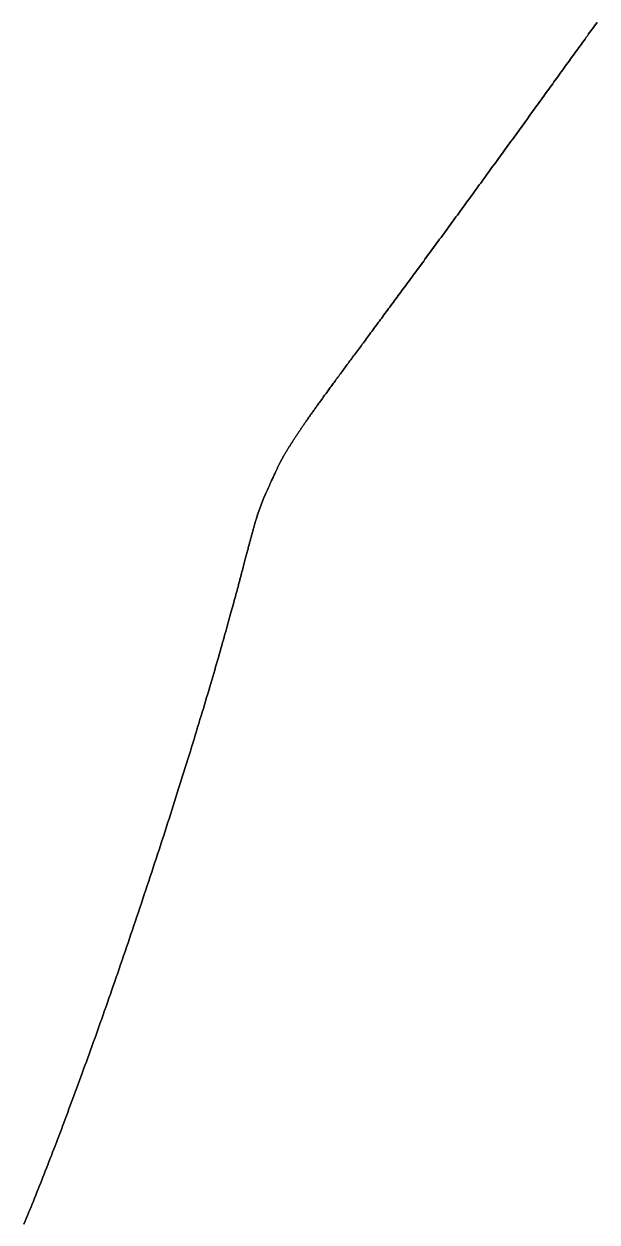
# Model space of a CAD drawing. Header units: inches. Extents: x 130170 to 284068, y 377793 to 804530.
# Drawn here: x 260583.69 to 260599.94, y 749219.33 to 749253.32 of the extents above; entities that cross this region are included whole.
import ezdxf

# ---------------------------------------------------------------- set-up
doc = ezdxf.new("R2010")
doc.units = ezdxf.units.IN
doc.header["$MEASUREMENT"] = 0
doc.layers.add('muni_il', color=7, linetype='Continuous')

msp = doc.modelspace()

# ---------------------------------------------------------------- linework, layer by layer
at = {"layer": 'muni_il'}
for points in [[(260583.687, 749219.273), (260583.721, 749219.353), (260583.754, 749219.434), (260583.787, 749219.515), (260583.82, 749219.596), (260583.854, 749219.678), (260583.887, 749219.76), (260583.921, 749219.843), (260583.954, 749219.925), (260583.987, 749220.008), (260584.021, 749220.092), (260584.055, 749220.176), (260584.088, 749220.26), (260584.122, 749220.345), (260584.156, 749220.43), (260584.19, 749220.516), (260584.224, 749220.602), (260584.258, 749220.689), (260584.292, 749220.776), (260584.326, 749220.864), (260584.361, 749220.952), (260584.395, 749221.041), (260584.43, 749221.13), (260584.465, 749221.22), (260584.499, 749221.31), (260584.534, 749221.401), (260584.569, 749221.492), (260584.605, 749221.584), (260584.64, 749221.677), (260584.675, 749221.77), (260584.711, 749221.864), (260584.747, 749221.959), (260584.783, 749222.054), (260584.819, 749222.149), (260584.855, 749222.246), (260584.891, 749222.343), (260584.928, 749222.441), (260584.964, 749222.539), (260585.001, 749222.638), (260585.038, 749222.738), (260585.075, 749222.838), (260585.113, 749222.939), (260585.15, 749223.041), (260585.188, 749223.143), (260585.226, 749223.246), (260585.264, 749223.35), (260585.302, 749223.454), (260585.34, 749223.559), (260585.378, 749223.665), (260585.417, 749223.771), (260585.456, 749223.878), (260585.495, 749223.986), (260585.534, 749224.095), (260585.573, 749224.204), (260585.612, 749224.314), (260585.652, 749224.424), (260585.692, 749224.535), (260585.731, 749224.647), (260585.771, 749224.759), (260585.811, 749224.872), (260585.852, 749224.986), (260585.892, 749225.1), (260585.933, 749225.215), (260585.973, 749225.33), (260586.014, 749225.447), (260586.055, 749225.563), (260586.096, 749225.681), (260586.137, 749225.798), (260586.178, 749225.917), (260586.22, 749226.036), (260586.261, 749226.155), (260586.303, 749226.275), (260586.344, 749226.395), (260586.386, 749226.516), (260586.428, 749226.638), (260586.469, 749226.76), (260586.511, 749226.882), (260586.553, 749227.004), (260586.595, 749227.128), (260586.637, 749227.251), (260586.679, 749227.375), (260586.722, 749227.499), (260586.764, 749227.623), (260586.806, 749227.748), (260586.848, 749227.873), (260586.89, 749227.998), (260586.932, 749228.124), (260586.974, 749228.25), (260587.016, 749228.375), (260587.058, 749228.502), (260587.1, 749228.628), (260587.142, 749228.754), (260587.184, 749228.88), (260587.226, 749229.007), (260587.268, 749229.133), (260587.309, 749229.26), (260587.351, 749229.386), (260587.393, 749229.513), (260587.434, 749229.639), (260587.475, 749229.765), (260587.516, 749229.891), (260587.557, 749230.017), (260587.598, 749230.143), (260587.639, 749230.269), (260587.679, 749230.394), (260587.719, 749230.519), (260587.76, 749230.644), (260587.8, 749230.769), (260587.839, 749230.893), (260587.879, 749231.016), (260587.918, 749231.14), (260587.957, 749231.263), (260587.996, 749231.385), (260588.035, 749231.507), (260588.073, 749231.628), (260588.111, 749231.749), (260588.149, 749231.869), (260588.186, 749231.989), (260588.223, 749232.108), (260588.26, 749232.227), (260588.297, 749232.344), (260588.333, 749232.461), (260588.369, 749232.577), (260588.405, 749232.693), (260588.44, 749232.807), (260588.475, 749232.921), (260588.51, 749233.034), (260588.544, 749233.146), (260588.578, 749233.257), (260588.612, 749233.368), (260588.645, 749233.477), (260588.678, 749233.585), (260588.71, 749233.693), (260588.742, 749233.799), (260588.774, 749233.905), (260588.805, 749234.009), (260588.836, 749234.112), (260588.866, 749234.214), (260588.896, 749234.315), (260588.926, 749234.415), (260588.955, 749234.514), (260588.984, 749234.611), (260589.012, 749234.708), (260589.04, 749234.803), (260589.068, 749234.897), (260589.095, 749234.99), (260589.122, 749235.082), (260589.148, 749235.172), (260589.174, 749235.261), (260589.199, 749235.349), (260589.224, 749235.436), (260589.248, 749235.521), (260589.272, 749235.605), (260589.296, 749235.688), (260589.319, 749235.77), (260589.342, 749235.85), (260589.364, 749235.929), (260589.386, 749236.007), (260589.408, 749236.083), (260589.429, 749236.159), (260589.45, 749236.233), (260589.47, 749236.305), (260589.49, 749236.377), (260589.509, 749236.447), (260589.528, 749236.516), (260589.547, 749236.583), (260589.565, 749236.65), (260589.583, 749236.715), (260589.601, 749236.779), (260589.618, 749236.842), (260589.634, 749236.903), (260589.651, 749236.964), (260589.667, 749237.023), (260589.683, 749237.081), (260589.698, 749237.138), (260589.713, 749237.194), (260589.728, 749237.248), (260589.742, 749237.302), (260589.756, 749237.354), (260589.77, 749237.406), (260589.783, 749237.456), (260589.796, 749237.506), (260589.809, 749237.554), (260589.822, 749237.601), (260589.834, 749237.648), (260589.846, 749237.693), (260589.857, 749237.738), (260589.869, 749237.781), (260589.88, 749237.824), (260589.891, 749237.866), (260589.902, 749237.907), (260589.912, 749237.947), (260589.923, 749237.986), (260589.933, 749238.025), (260589.943, 749238.063), (260589.952, 749238.1), (260589.962, 749238.136), (260589.971, 749238.172), (260589.98, 749238.207), (260589.989, 749238.241), (260589.998, 749238.275), (260590.007, 749238.307), (260590.015, 749238.34), (260590.024, 749238.372), (260590.032, 749238.403), (260590.04, 749238.433), (260590.048, 749238.463), (260590.056, 749238.493), (260590.063, 749238.522), (260590.071, 749238.55), (260590.078, 749238.578), (260590.086, 749238.606), (260590.093, 749238.633), (260590.1, 749238.659), (260590.107, 749238.686), (260590.114, 749238.711), (260590.121, 749238.737), (260590.128, 749238.761), (260590.134, 749238.786), (260590.141, 749238.81), (260590.147, 749238.833), (260590.153, 749238.856), (260590.16, 749238.879), (260590.166, 749238.901), (260590.172, 749238.923), (260590.178, 749238.945), (260590.184, 749238.966), (260590.189, 749238.987), (260590.195, 749239.007), (260590.201, 749239.027), (260590.206, 749239.046), (260590.212, 749239.065), (260590.217, 749239.084), (260590.222, 749239.102), (260590.227, 749239.12), (260590.232, 749239.137), (260590.237, 749239.154), (260590.242, 749239.17), (260590.246, 749239.186), (260590.251, 749239.202), (260590.255, 749239.217), (260590.26, 749239.232), (260590.264, 749239.246), (260590.268, 749239.26), (260590.272, 749239.273), (260590.276, 749239.285), (260590.279, 749239.298), (260590.283, 749239.309), (260590.286, 749239.321), (260590.289, 749239.331), (260590.293, 749239.342), (260590.295, 749239.351), (260590.298, 749239.36), (260590.301, 749239.369), (260590.303, 749239.377), (260590.306, 749239.384), (260590.308, 749239.391), (260590.31, 749239.397), (260590.311, 749239.403), (260590.313, 749239.408), (260590.314, 749239.412), (260590.315, 749239.416), (260590.316, 749239.419), (260590.317, 749239.422), (260590.479, 749239.859), (260590.527, 749239.965), (260590.549, 749240.014), (260590.57, 749240.062), (260590.591, 749240.106), (260590.61, 749240.149), (260590.628, 749240.19), (260590.646, 749240.229), (260590.663, 749240.266), (260590.679, 749240.302), (260590.694, 749240.336), (260590.709, 749240.368), (260590.723, 749240.399), (260590.736, 749240.428), (260590.749, 749240.457), (260590.761, 749240.484), (260590.773, 749240.51), (260590.785, 749240.534), (260590.796, 749240.558), (260590.806, 749240.581), (260590.816, 749240.603), (260590.826, 749240.625), (260590.836, 749240.645), (260590.845, 749240.665), (260590.854, 749240.685), (260590.863, 749240.704), (260590.872, 749240.722), (260590.88, 749240.739), (260590.889, 749240.757), (260590.897, 749240.774), (260590.905, 749240.79), (260590.913, 749240.806), (260590.921, 749240.822), (260590.929, 749240.838), (260590.937, 749240.854), (260590.945, 749240.869), (260590.953, 749240.884), (260590.96, 749240.899), (260590.968, 749240.914), (260590.976, 749240.929), (260590.984, 749240.944), (260590.992, 749240.958), (260591, 749240.973), (260591.008, 749240.988), (260591.016, 749241.002), (260591.024, 749241.017), (260591.033, 749241.032), (260591.041, 749241.046), (260591.049, 749241.061), (260591.058, 749241.076), (260591.067, 749241.091), (260591.075, 749241.106), (260591.084, 749241.121), (260591.093, 749241.137), (260591.102, 749241.152), (260591.112, 749241.168), (260591.121, 749241.183), (260591.13, 749241.199), (260591.14, 749241.215), (260591.15, 749241.231), (260591.16, 749241.247), (260591.17, 749241.263), (260591.18, 749241.279), (260591.19, 749241.296), (260591.2, 749241.312), (260591.211, 749241.329), (260591.221, 749241.346), (260591.232, 749241.363), (260591.243, 749241.38), (260591.254, 749241.398), (260591.265, 749241.415), (260591.276, 749241.433), (260591.288, 749241.45), (260591.299, 749241.468), (260591.311, 749241.486), (260591.322, 749241.504), (260591.334, 749241.522), (260591.346, 749241.541), (260591.358, 749241.559), (260591.37, 749241.578), (260591.382, 749241.596), (260591.395, 749241.615), (260591.407, 749241.634), (260591.42, 749241.653), (260591.432, 749241.672), (260591.445, 749241.691), (260591.458, 749241.711), (260591.471, 749241.73), (260591.484, 749241.75), (260591.497, 749241.769), (260591.511, 749241.789), (260591.524, 749241.809), (260591.537, 749241.829), (260591.551, 749241.849), (260591.565, 749241.869), (260591.579, 749241.89), (260591.593, 749241.91), (260591.607, 749241.931), (260591.621, 749241.951), (260591.635, 749241.972), (260591.649, 749241.993), (260591.664, 749242.014), (260591.678, 749242.035), (260591.693, 749242.056), (260591.708, 749242.078), (260591.723, 749242.099), (260591.738, 749242.121), (260591.753, 749242.143), (260591.768, 749242.164), (260591.784, 749242.186), (260591.799, 749242.209), (260591.815, 749242.231), (260591.831, 749242.253), (260591.846, 749242.276), (260591.862, 749242.298), (260591.879, 749242.321), (260591.895, 749242.344), (260591.911, 749242.367), (260591.928, 749242.391), (260591.945, 749242.414), (260591.961, 749242.438), (260591.978, 749242.461), (260591.995, 749242.485), (260592.013, 749242.509), (260592.03, 749242.534), (260592.048, 749242.558), (260592.065, 749242.583), (260592.083, 749242.608), (260592.101, 749242.633), (260592.12, 749242.658), (260592.138, 749242.683), (260592.157, 749242.709), (260592.175, 749242.735), (260592.194, 749242.761), (260592.213, 749242.787), (260592.233, 749242.814), (260592.252, 749242.84), (260592.272, 749242.867), (260592.292, 749242.895), (260592.312, 749242.922), (260592.332, 749242.95), (260592.352, 749242.977), (260592.373, 749243.006), (260592.393, 749243.034), (260592.414, 749243.062), (260592.435, 749243.091), (260592.457, 749243.12), (260592.478, 749243.15), (260592.5, 749243.179), (260592.522, 749243.209), (260592.544, 749243.239), (260592.567, 749243.27), (260592.589, 749243.3), (260592.612, 749243.332), (260592.635, 749243.363), (260592.658, 749243.394), (260592.682, 749243.426), (260592.705, 749243.458), (260592.729, 749243.49), (260592.753, 749243.523), (260592.778, 749243.556), (260592.802, 749243.589), (260592.827, 749243.623), (260592.852, 749243.656), (260592.877, 749243.691), (260592.903, 749243.725), (260592.928, 749243.76), (260592.954, 749243.794), (260592.98, 749243.83), (260593.006, 749243.865), (260593.033, 749243.901), (260593.06, 749243.937), (260593.087, 749243.974), (260593.114, 749244.01), (260593.141, 749244.047), (260593.169, 749244.085), (260593.197, 749244.122), (260593.225, 749244.16), (260593.253, 749244.198), (260593.281, 749244.237), (260593.31, 749244.276), (260593.339, 749244.315), (260593.368, 749244.354), (260593.397, 749244.394), (260593.427, 749244.434), (260593.457, 749244.474), (260593.487, 749244.514), (260593.517, 749244.555), (260593.548, 749244.596), (260593.578, 749244.638), (260593.609, 749244.679), (260593.64, 749244.721), (260593.671, 749244.763), (260593.702, 749244.806), (260593.734, 749244.849), (260593.766, 749244.892), (260593.798, 749244.935), (260593.83, 749244.978), (260593.862, 749245.022), (260593.895, 749245.066), (260593.928, 749245.111), (260593.961, 749245.155), (260593.994, 749245.2), (260594.027, 749245.245), (260594.06, 749245.29), (260594.094, 749245.336), (260594.128, 749245.382), (260594.162, 749245.428), (260594.196, 749245.474), (260594.23, 749245.521), (260594.265, 749245.567), (260594.3, 749245.614), (260594.334, 749245.661), (260594.369, 749245.709), (260594.404, 749245.756), (260594.44, 749245.804), (260594.475, 749245.852), (260594.51, 749245.9), (260594.546, 749245.949), (260594.582, 749245.998), (260594.618, 749246.046), (260594.654, 749246.095), (260594.69, 749246.145), (260594.726, 749246.194), (260594.763, 749246.243), (260594.799, 749246.293), (260594.836, 749246.343), (260594.873, 749246.393), (260594.91, 749246.443), (260594.946, 749246.493), (260594.984, 749246.544), (260595.021, 749246.595), (260595.058, 749246.646), (260595.095, 749246.696), (260595.133, 749246.748), (260595.171, 749246.799), (260595.208, 749246.85), (260595.246, 749246.902), (260595.284, 749246.953), (260595.322, 749247.005), (260595.36, 749247.057), (260595.398, 749247.109), (260595.436, 749247.161), (260595.474, 749247.213), (260595.512, 749247.265), (260595.55, 749247.318), (260595.589, 749247.37), (260595.627, 749247.422), (260595.666, 749247.475), (260595.704, 749247.528), (260595.743, 749247.58), (260595.781, 749247.633), (260595.82, 749247.686), (260595.859, 749247.739), (260595.898, 749247.792), (260595.936, 749247.845), (260595.975, 749247.898), (260596.014, 749247.952), (260596.053, 749248.005), (260596.092, 749248.058), (260596.13, 749248.111), (260596.169, 749248.165), (260596.208, 749248.218), (260596.247, 749248.271), (260596.286, 749248.325), (260596.325, 749248.378), (260596.364, 749248.432), (260596.403, 749248.485), (260596.442, 749248.539), (260596.481, 749248.592), (260596.52, 749248.646), (260596.559, 749248.699), (260596.598, 749248.753), (260596.637, 749248.806), (260596.676, 749248.86), (260596.714, 749248.913), (260596.753, 749248.967), (260596.792, 749249.02), (260596.831, 749249.074), (260596.87, 749249.127), (260596.909, 749249.18), (260596.948, 749249.234), (260596.986, 749249.287), (260597.025, 749249.34), (260597.064, 749249.394), (260597.102, 749249.447), (260597.141, 749249.5), (260597.18, 749249.553), (260597.218, 749249.606), (260597.257, 749249.659), (260597.295, 749249.713), (260597.333, 749249.765), (260597.372, 749249.818), (260597.41, 749249.871), (260597.448, 749249.924), (260597.487, 749249.977), (260597.525, 749250.029), (260597.563, 749250.082), (260597.601, 749250.135), (260597.639, 749250.187), (260597.677, 749250.24), (260597.715, 749250.292), (260597.753, 749250.344), (260597.791, 749250.396), (260597.828, 749250.449), (260597.866, 749250.5), (260597.904, 749250.553), (260597.941, 749250.604), (260597.979, 749250.656), (260598.016, 749250.708), (260598.054, 749250.76), (260598.091, 749250.811), (260598.128, 749250.863), (260598.165, 749250.914), (260598.202, 749250.965), (260598.24, 749251.017), (260598.276, 749251.068), (260598.313, 749251.119), (260598.35, 749251.17), (260598.387, 749251.221), (260598.424, 749251.271), (260598.46, 749251.322), (260598.497, 749251.373), (260598.533, 749251.423), (260598.57, 749251.474), (260598.606, 749251.524), (260598.643, 749251.574), (260598.679, 749251.624), (260598.715, 749251.674), (260598.751, 749251.724), (260598.787, 749251.774), (260598.823, 749251.824), (260598.859, 749251.873), (260598.895, 749251.923), (260598.93, 749251.972), (260598.966, 749252.022), (260599.001, 749252.071), (260599.037, 749252.12), (260599.072, 749252.169), (260599.108, 749252.218), (260599.143, 749252.267), (260599.178, 749252.316), (260599.213, 749252.364), (260599.248, 749252.413), (260599.283, 749252.461), (260599.318, 749252.51), (260599.353, 749252.558), (260599.388, 749252.606), (260599.423, 749252.654), (260599.457, 749252.702), (260599.492, 749252.75), (260599.527, 749252.798), (260599.561, 749252.846), (260599.595, 749252.893), (260599.63, 749252.941), (260599.664, 749252.988), (260599.698, 749253.036), (260599.732, 749253.083), (260599.766, 749253.13), (260599.8, 749253.177), (260599.834, 749253.224), (260599.868, 749253.271), (260599.902, 749253.318), (260599.936, 749253.364)], [(260599.936, 749253.364), (260599.902, 749253.318), (260599.868, 749253.271), (260599.834, 749253.224), (260599.8, 749253.177), (260599.766, 749253.13), (260599.732, 749253.083), (260599.698, 749253.036), (260599.664, 749252.988), (260599.63, 749252.941), (260599.595, 749252.893), (260599.561, 749252.846), (260599.527, 749252.798), (260599.492, 749252.75), (260599.457, 749252.702), (260599.423, 749252.654), (260599.388, 749252.606), (260599.353, 749252.558), (260599.318, 749252.51), (260599.283, 749252.461), (260599.248, 749252.413), (260599.213, 749252.364), (260599.178, 749252.316), (260599.143, 749252.267), (260599.108, 749252.218), (260599.072, 749252.169), (260599.037, 749252.12), (260599.001, 749252.071), (260598.966, 749252.022), (260598.93, 749251.972), (260598.895, 749251.923), (260598.859, 749251.873), (260598.823, 749251.824), (260598.787, 749251.774), (260598.751, 749251.724), (260598.715, 749251.674), (260598.679, 749251.624), (260598.643, 749251.574), (260598.606, 749251.524), (260598.57, 749251.474), (260598.533, 749251.423), (260598.497, 749251.373), (260598.46, 749251.322), (260598.424, 749251.271), (260598.387, 749251.221), (260598.35, 749251.17), (260598.313, 749251.119), (260598.276, 749251.068), (260598.24, 749251.017), (260598.202, 749250.965), (260598.165, 749250.914), (260598.128, 749250.863), (260598.091, 749250.811), (260598.054, 749250.76), (260598.016, 749250.708), (260597.979, 749250.656), (260597.941, 749250.604), (260597.904, 749250.553), (260597.866, 749250.5), (260597.828, 749250.449), (260597.791, 749250.396), (260597.753, 749250.344), (260597.715, 749250.292), (260597.677, 749250.24), (260597.639, 749250.187), (260597.601, 749250.135), (260597.563, 749250.082), (260597.525, 749250.029), (260597.487, 749249.977), (260597.448, 749249.924), (260597.41, 749249.871), (260597.372, 749249.818), (260597.333, 749249.765), (260597.295, 749249.713), (260597.257, 749249.659), (260597.218, 749249.606), (260597.18, 749249.553), (260597.141, 749249.5), (260597.102, 749249.447), (260597.064, 749249.394), (260597.025, 749249.34), (260596.986, 749249.287), (260596.948, 749249.234), (260596.909, 749249.18), (260596.87, 749249.127), (260596.831, 749249.074), (260596.792, 749249.02), (260596.753, 749248.967), (260596.714, 749248.913), (260596.676, 749248.86), (260596.637, 749248.806), (260596.598, 749248.753), (260596.559, 749248.699), (260596.52, 749248.646), (260596.481, 749248.592), (260596.442, 749248.539), (260596.403, 749248.485), (260596.364, 749248.432), (260596.325, 749248.378), (260596.286, 749248.325), (260596.247, 749248.271), (260596.208, 749248.218), (260596.169, 749248.165), (260596.13, 749248.111), (260596.092, 749248.058), (260596.053, 749248.005), (260596.014, 749247.952), (260595.975, 749247.898), (260595.936, 749247.845), (260595.898, 749247.792), (260595.859, 749247.739), (260595.82, 749247.686), (260595.781, 749247.633), (260595.743, 749247.58), (260595.704, 749247.528), (260595.666, 749247.475), (260595.627, 749247.422), (260595.589, 749247.37), (260595.55, 749247.318), (260595.512, 749247.265), (260595.474, 749247.213), (260595.436, 749247.161), (260595.398, 749247.109), (260595.36, 749247.057), (260595.322, 749247.005), (260595.284, 749246.953), (260595.246, 749246.902), (260595.208, 749246.85), (260595.171, 749246.799), (260595.133, 749246.748), (260595.095, 749246.696), (260595.058, 749246.646), (260595.021, 749246.595), (260594.984, 749246.544), (260594.946, 749246.493), (260594.91, 749246.443), (260594.873, 749246.393), (260594.836, 749246.343), (260594.799, 749246.293), (260594.763, 749246.243), (260594.726, 749246.194), (260594.69, 749246.145), (260594.654, 749246.095), (260594.618, 749246.046), (260594.582, 749245.998), (260594.546, 749245.949), (260594.51, 749245.9), (260594.475, 749245.852), (260594.44, 749245.804), (260594.404, 749245.756), (260594.369, 749245.709), (260594.334, 749245.661), (260594.3, 749245.614), (260594.265, 749245.567), (260594.23, 749245.521), (260594.196, 749245.474), (260594.162, 749245.428), (260594.128, 749245.382), (260594.094, 749245.336), (260594.06, 749245.29), (260594.027, 749245.245), (260593.994, 749245.2), (260593.961, 749245.155), (260593.928, 749245.111), (260593.895, 749245.066), (260593.862, 749245.022), (260593.83, 749244.978), (260593.798, 749244.935), (260593.766, 749244.892), (260593.734, 749244.849), (260593.702, 749244.806), (260593.671, 749244.763), (260593.64, 749244.721), (260593.609, 749244.679), (260593.578, 749244.638), (260593.548, 749244.596), (260593.517, 749244.555), (260593.487, 749244.514), (260593.457, 749244.474), (260593.427, 749244.434), (260593.397, 749244.394), (260593.368, 749244.354), (260593.339, 749244.315), (260593.31, 749244.276), (260593.281, 749244.237), (260593.253, 749244.198), (260593.225, 749244.16), (260593.197, 749244.122), (260593.169, 749244.085), (260593.141, 749244.047), (260593.114, 749244.01), (260593.087, 749243.974), (260593.06, 749243.937), (260593.033, 749243.901), (260593.006, 749243.865), (260592.98, 749243.83), (260592.954, 749243.794), (260592.928, 749243.76), (260592.903, 749243.725), (260592.877, 749243.691), (260592.852, 749243.656), (260592.827, 749243.623), (260592.802, 749243.589), (260592.778, 749243.556), (260592.753, 749243.523), (260592.729, 749243.49), (260592.705, 749243.458), (260592.682, 749243.426), (260592.658, 749243.394), (260592.635, 749243.363), (260592.612, 749243.332), (260592.589, 749243.3), (260592.567, 749243.27), (260592.544, 749243.239), (260592.522, 749243.209), (260592.5, 749243.179), (260592.478, 749243.15), (260592.457, 749243.12), (260592.435, 749243.091), (260592.414, 749243.062), (260592.393, 749243.034), (260592.373, 749243.006), (260592.352, 749242.977), (260592.332, 749242.95), (260592.312, 749242.922), (260592.292, 749242.895), (260592.272, 749242.867), (260592.252, 749242.84), (260592.233, 749242.814), (260592.213, 749242.787), (260592.194, 749242.761), (260592.175, 749242.735), (260592.157, 749242.709), (260592.138, 749242.683), (260592.12, 749242.658), (260592.101, 749242.633), (260592.083, 749242.608), (260592.065, 749242.583), (260592.048, 749242.558), (260592.03, 749242.534), (260592.013, 749242.509), (260591.995, 749242.485), (260591.978, 749242.461), (260591.961, 749242.438), (260591.945, 749242.414), (260591.928, 749242.391), (260591.911, 749242.367), (260591.895, 749242.344), (260591.879, 749242.321), (260591.862, 749242.298), (260591.846, 749242.276), (260591.831, 749242.253), (260591.815, 749242.231), (260591.799, 749242.209), (260591.784, 749242.186), (260591.768, 749242.164), (260591.753, 749242.143), (260591.738, 749242.121), (260591.723, 749242.099), (260591.708, 749242.078), (260591.693, 749242.056), (260591.678, 749242.035), (260591.664, 749242.014), (260591.649, 749241.993), (260591.635, 749241.972), (260591.621, 749241.951), (260591.607, 749241.931), (260591.593, 749241.91), (260591.579, 749241.89), (260591.565, 749241.869), (260591.551, 749241.849), (260591.537, 749241.829), (260591.524, 749241.809), (260591.511, 749241.789), (260591.497, 749241.769), (260591.484, 749241.75), (260591.471, 749241.73), (260591.458, 749241.711), (260591.445, 749241.691), (260591.432, 749241.672), (260591.42, 749241.653), (260591.407, 749241.634), (260591.395, 749241.615), (260591.382, 749241.596), (260591.37, 749241.578), (260591.358, 749241.559), (260591.346, 749241.541), (260591.334, 749241.522), (260591.322, 749241.504), (260591.311, 749241.486), (260591.299, 749241.468), (260591.288, 749241.45), (260591.276, 749241.433), (260591.265, 749241.415), (260591.254, 749241.398), (260591.243, 749241.38), (260591.232, 749241.363), (260591.221, 749241.346), (260591.211, 749241.329), (260591.2, 749241.312), (260591.19, 749241.296), (260591.18, 749241.279), (260591.17, 749241.263), (260591.16, 749241.247), (260591.15, 749241.231), (260591.14, 749241.215), (260591.13, 749241.199), (260591.121, 749241.183), (260591.112, 749241.168), (260591.102, 749241.152), (260591.093, 749241.137), (260591.084, 749241.121), (260591.075, 749241.106), (260591.067, 749241.091), (260591.058, 749241.076), (260591.049, 749241.061), (260591.041, 749241.046), (260591.033, 749241.032), (260591.024, 749241.017), (260591.016, 749241.002), (260591.008, 749240.988), (260591, 749240.973), (260590.992, 749240.958), (260590.984, 749240.944), (260590.976, 749240.929), (260590.968, 749240.914), (260590.96, 749240.899), (260590.953, 749240.884), (260590.945, 749240.869), (260590.937, 749240.854), (260590.929, 749240.838), (260590.921, 749240.822), (260590.913, 749240.806), (260590.905, 749240.79), (260590.897, 749240.774), (260590.889, 749240.757), (260590.88, 749240.739), (260590.872, 749240.722), (260590.863, 749240.704), (260590.854, 749240.685), (260590.845, 749240.665), (260590.836, 749240.645), (260590.826, 749240.625), (260590.816, 749240.603), (260590.806, 749240.581), (260590.796, 749240.558), (260590.785, 749240.534), (260590.773, 749240.51), (260590.761, 749240.484), (260590.749, 749240.457), (260590.736, 749240.428), (260590.723, 749240.399), (260590.709, 749240.368), (260590.694, 749240.336), (260590.679, 749240.302), (260590.663, 749240.266), (260590.646, 749240.229), (260590.628, 749240.19), (260590.61, 749240.149), (260590.591, 749240.106), (260590.57, 749240.062), (260590.549, 749240.014), (260590.527, 749239.965), (260590.479, 749239.859), (260590.317, 749239.422), (260590.316, 749239.419), (260590.315, 749239.416), (260590.314, 749239.412), (260590.313, 749239.408), (260590.311, 749239.403), (260590.31, 749239.397), (260590.308, 749239.391), (260590.306, 749239.384), (260590.303, 749239.377), (260590.301, 749239.369), (260590.298, 749239.36), (260590.295, 749239.351), (260590.293, 749239.342), (260590.289, 749239.331), (260590.286, 749239.321), (260590.283, 749239.309), (260590.279, 749239.298), (260590.276, 749239.285), (260590.272, 749239.273), (260590.268, 749239.26), (260590.264, 749239.246), (260590.26, 749239.232), (260590.255, 749239.217), (260590.251, 749239.202), (260590.246, 749239.186), (260590.242, 749239.17), (260590.237, 749239.154), (260590.232, 749239.137), (260590.227, 749239.12), (260590.222, 749239.102), (260590.217, 749239.084), (260590.212, 749239.065), (260590.206, 749239.046), (260590.201, 749239.027), (260590.195, 749239.007), (260590.189, 749238.987), (260590.184, 749238.966), (260590.178, 749238.945), (260590.172, 749238.923), (260590.166, 749238.901), (260590.16, 749238.879), (260590.153, 749238.856), (260590.147, 749238.833), (260590.141, 749238.81), (260590.134, 749238.786), (260590.128, 749238.761), (260590.121, 749238.737), (260590.114, 749238.711), (260590.107, 749238.686), (260590.1, 749238.659), (260590.093, 749238.633), (260590.086, 749238.606), (260590.078, 749238.578), (260590.071, 749238.55), (260590.063, 749238.522), (260590.056, 749238.493), (260590.048, 749238.463), (260590.04, 749238.433), (260590.032, 749238.403), (260590.024, 749238.372), (260590.015, 749238.34), (260590.007, 749238.307), (260589.998, 749238.275), (260589.989, 749238.241), (260589.98, 749238.207), (260589.971, 749238.172), (260589.962, 749238.136), (260589.952, 749238.1), (260589.943, 749238.063), (260589.933, 749238.025), (260589.923, 749237.986), (260589.912, 749237.947), (260589.902, 749237.907), (260589.891, 749237.866), (260589.88, 749237.824), (260589.869, 749237.781), (260589.857, 749237.738), (260589.846, 749237.693), (260589.834, 749237.648), (260589.822, 749237.601), (260589.809, 749237.554), (260589.796, 749237.506), (260589.783, 749237.456), (260589.77, 749237.406), (260589.756, 749237.354), (260589.742, 749237.302), (260589.728, 749237.248), (260589.713, 749237.194), (260589.698, 749237.138), (260589.683, 749237.081), (260589.667, 749237.023), (260589.651, 749236.964), (260589.634, 749236.903), (260589.618, 749236.842), (260589.601, 749236.779), (260589.583, 749236.715), (260589.565, 749236.65), (260589.547, 749236.583), (260589.528, 749236.516), (260589.509, 749236.447), (260589.49, 749236.377), (260589.47, 749236.305), (260589.45, 749236.233), (260589.429, 749236.159), (260589.408, 749236.083), (260589.386, 749236.007), (260589.364, 749235.929), (260589.342, 749235.85), (260589.319, 749235.77), (260589.296, 749235.688), (260589.272, 749235.605), (260589.248, 749235.521), (260589.224, 749235.436), (260589.199, 749235.349), (260589.174, 749235.261), (260589.148, 749235.172), (260589.122, 749235.082), (260589.095, 749234.99), (260589.068, 749234.897), (260589.04, 749234.803), (260589.012, 749234.708), (260588.984, 749234.611), (260588.955, 749234.514), (260588.926, 749234.415), (260588.896, 749234.315), (260588.866, 749234.214), (260588.836, 749234.112), (260588.805, 749234.009), (260588.774, 749233.905), (260588.742, 749233.799), (260588.71, 749233.693), (260588.678, 749233.585), (260588.645, 749233.477), (260588.612, 749233.368), (260588.578, 749233.257), (260588.544, 749233.146), (260588.51, 749233.034), (260588.475, 749232.921), (260588.44, 749232.807), (260588.405, 749232.693), (260588.369, 749232.577), (260588.333, 749232.461), (260588.297, 749232.344), (260588.26, 749232.227), (260588.223, 749232.108), (260588.186, 749231.989), (260588.149, 749231.869), (260588.111, 749231.749), (260588.073, 749231.628), (260588.035, 749231.507), (260587.996, 749231.385), (260587.957, 749231.263), (260587.918, 749231.14), (260587.879, 749231.016), (260587.839, 749230.893), (260587.8, 749230.769), (260587.76, 749230.644), (260587.719, 749230.519), (260587.679, 749230.394), (260587.639, 749230.269), (260587.598, 749230.143), (260587.557, 749230.017), (260587.516, 749229.891), (260587.475, 749229.765), (260587.434, 749229.639), (260587.393, 749229.513), (260587.351, 749229.386), (260587.309, 749229.26), (260587.268, 749229.133), (260587.226, 749229.007), (260587.184, 749228.88), (260587.142, 749228.754), (260587.1, 749228.628), (260587.058, 749228.502), (260587.016, 749228.375), (260586.974, 749228.25), (260586.932, 749228.124), (260586.89, 749227.998), (260586.848, 749227.873), (260586.806, 749227.748), (260586.764, 749227.623), (260586.722, 749227.499), (260586.679, 749227.375), (260586.637, 749227.251), (260586.595, 749227.128), (260586.553, 749227.004), (260586.511, 749226.882), (260586.469, 749226.76), (260586.428, 749226.638), (260586.386, 749226.516), (260586.344, 749226.395), (260586.303, 749226.275), (260586.261, 749226.155), (260586.22, 749226.036), (260586.178, 749225.917), (260586.137, 749225.798), (260586.096, 749225.681), (260586.055, 749225.563), (260586.014, 749225.447), (260585.973, 749225.33), (260585.933, 749225.215), (260585.892, 749225.1), (260585.852, 749224.986), (260585.811, 749224.872), (260585.771, 749224.759), (260585.731, 749224.647), (260585.692, 749224.535), (260585.652, 749224.424), (260585.612, 749224.314), (260585.573, 749224.204), (260585.534, 749224.095), (260585.495, 749223.986), (260585.456, 749223.878), (260585.417, 749223.771), (260585.378, 749223.665), (260585.34, 749223.559), (260585.302, 749223.454), (260585.264, 749223.35), (260585.226, 749223.246), (260585.188, 749223.143), (260585.15, 749223.041), (260585.113, 749222.939), (260585.075, 749222.838), (260585.038, 749222.738), (260585.001, 749222.638), (260584.964, 749222.539), (260584.928, 749222.441), (260584.891, 749222.343), (260584.855, 749222.246), (260584.819, 749222.149), (260584.783, 749222.054), (260584.747, 749221.959), (260584.711, 749221.864), (260584.675, 749221.77), (260584.64, 749221.677), (260584.605, 749221.584), (260584.569, 749221.492), (260584.534, 749221.401), (260584.499, 749221.31), (260584.465, 749221.22), (260584.43, 749221.13), (260584.395, 749221.041), (260584.361, 749220.952), (260584.326, 749220.864), (260584.292, 749220.776), (260584.258, 749220.689), (260584.224, 749220.602), (260584.19, 749220.516), (260584.156, 749220.43), (260584.122, 749220.345), (260584.088, 749220.26), (260584.055, 749220.176), (260584.021, 749220.092), (260583.987, 749220.008), (260583.954, 749219.925), (260583.921, 749219.843), (260583.887, 749219.76), (260583.854, 749219.678), (260583.82, 749219.596), (260583.787, 749219.515), (260583.754, 749219.434), (260583.721, 749219.353), (260583.687, 749219.273)]]:
    msp.add_lwpolyline(points, dxfattribs=at)

doc.saveas('drawing.dxf')
